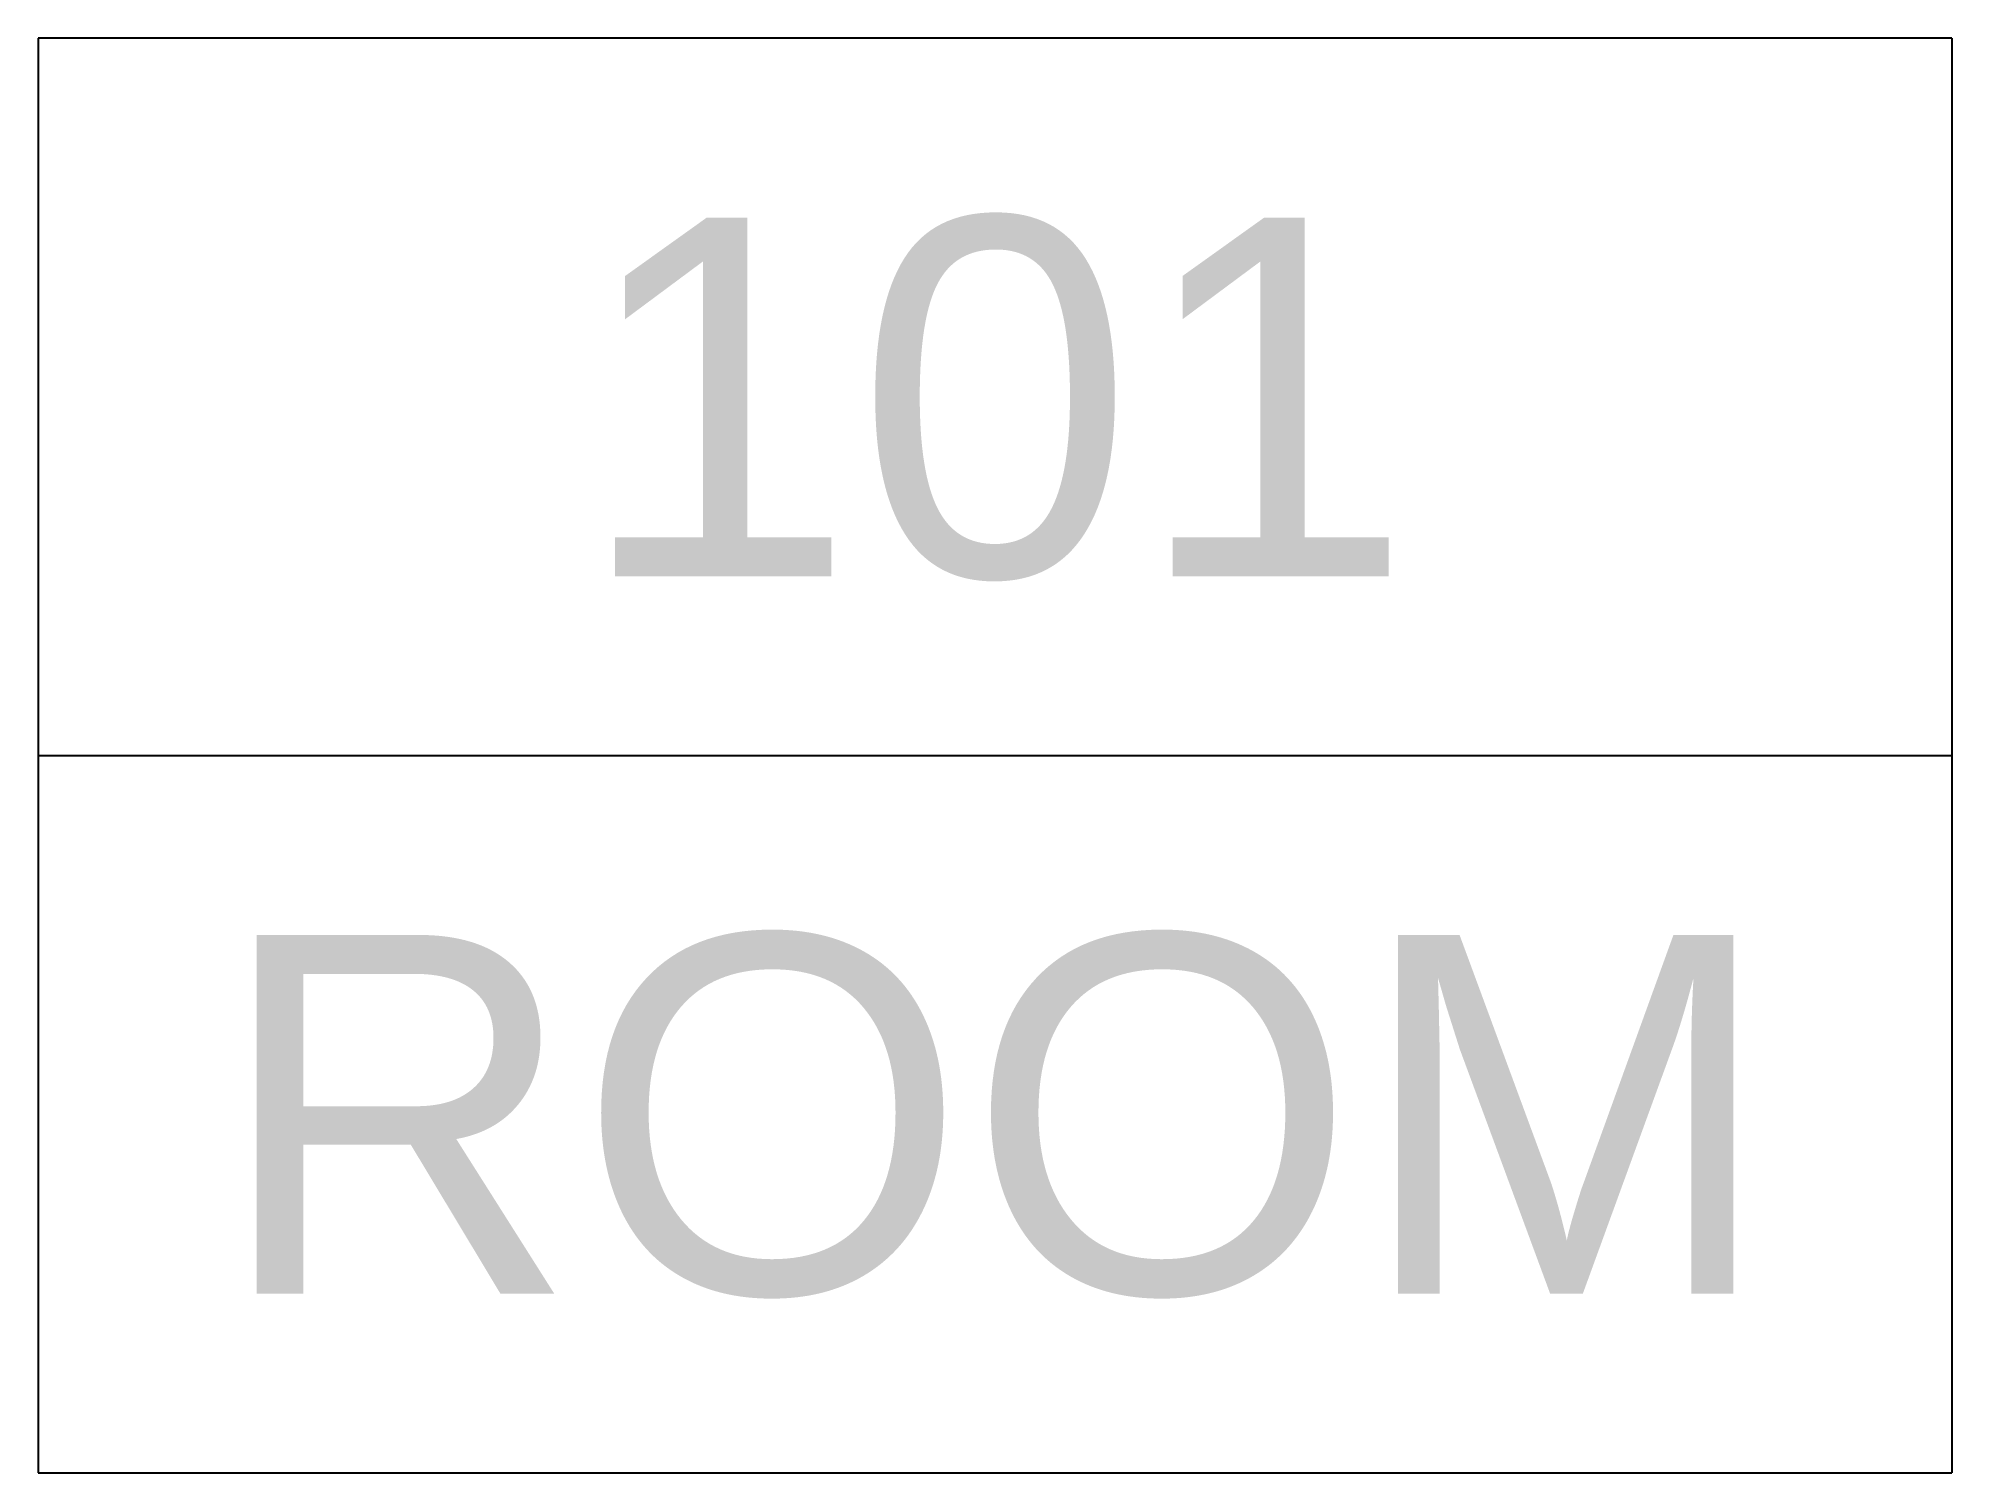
# Model space of a CAD drawing. Header units: inches. Extents: x -0.25 to 0.25, y -0.188 to 0.188.
import ezdxf
from ezdxf.enums import TextEntityAlignment as Align

# ---------------------------------------------------------------- set-up
doc = ezdxf.new("R2010")
doc.units = ezdxf.units.IN
doc.header["$MEASUREMENT"] = 0
doc.layers.add('0 @ 1', color=7, linetype='Continuous')
doc.styles.add('Sans', font='swiss.ttf')

# ---------------------------------------------------------------- blocks, each defined once
blk = doc.blocks.new('Room Tag - Tall')
at = {"color": 0, "linetype": 'ByBlock', "lineweight": -2}
for p, q in [((-0.25, 0.1875), (-0.25, -0.1875)), ((0.25, 0.1875), (-0.25, 0.1875)), ((0.25, 0.1875), (0.25, -0.1875)), ((-0.25, 0), (0.25, 0)), ((-0.25, -0.1875), (0.25, -0.1875))]:
    blk.add_line(p, q, dxfattribs=at)
at = {"color": 0, "linetype": 'ByBlock', "lineweight": -2, "style": 'Sans', "flags": 4}
for tag, p in [('RM#', (0, 0.09375)), ('ROOMNAME', (0, -0.09375))]:
    blk.add_attdef(tag, text='', height=0.09375, dxfattribs=at).set_placement(p, align=Align.MIDDLE)

msp = doc.modelspace()

# ---------------------------------------------------------------- block references
at = {"layer": '0 @ 1'}
ref = msp.add_blockref('Room Tag - Tall', (0, 0), dxfattribs=at)
ref.add_attrib('RM#', '101', dxfattribs={"layer": '0', "color": 0, "linetype": 'ByBlock', "lineweight": -2, "height": 0.09375, "style": 'Sans'}).set_placement((0, 0.09375), align=Align.MIDDLE)
ref.add_attrib('ROOMNAME', 'ROOM', dxfattribs={"layer": '0', "color": 0, "linetype": 'ByBlock', "lineweight": -2, "height": 0.09375, "style": 'Sans'}).set_placement((0, -0.09375), align=Align.MIDDLE)

doc.saveas('drawing.dxf')
